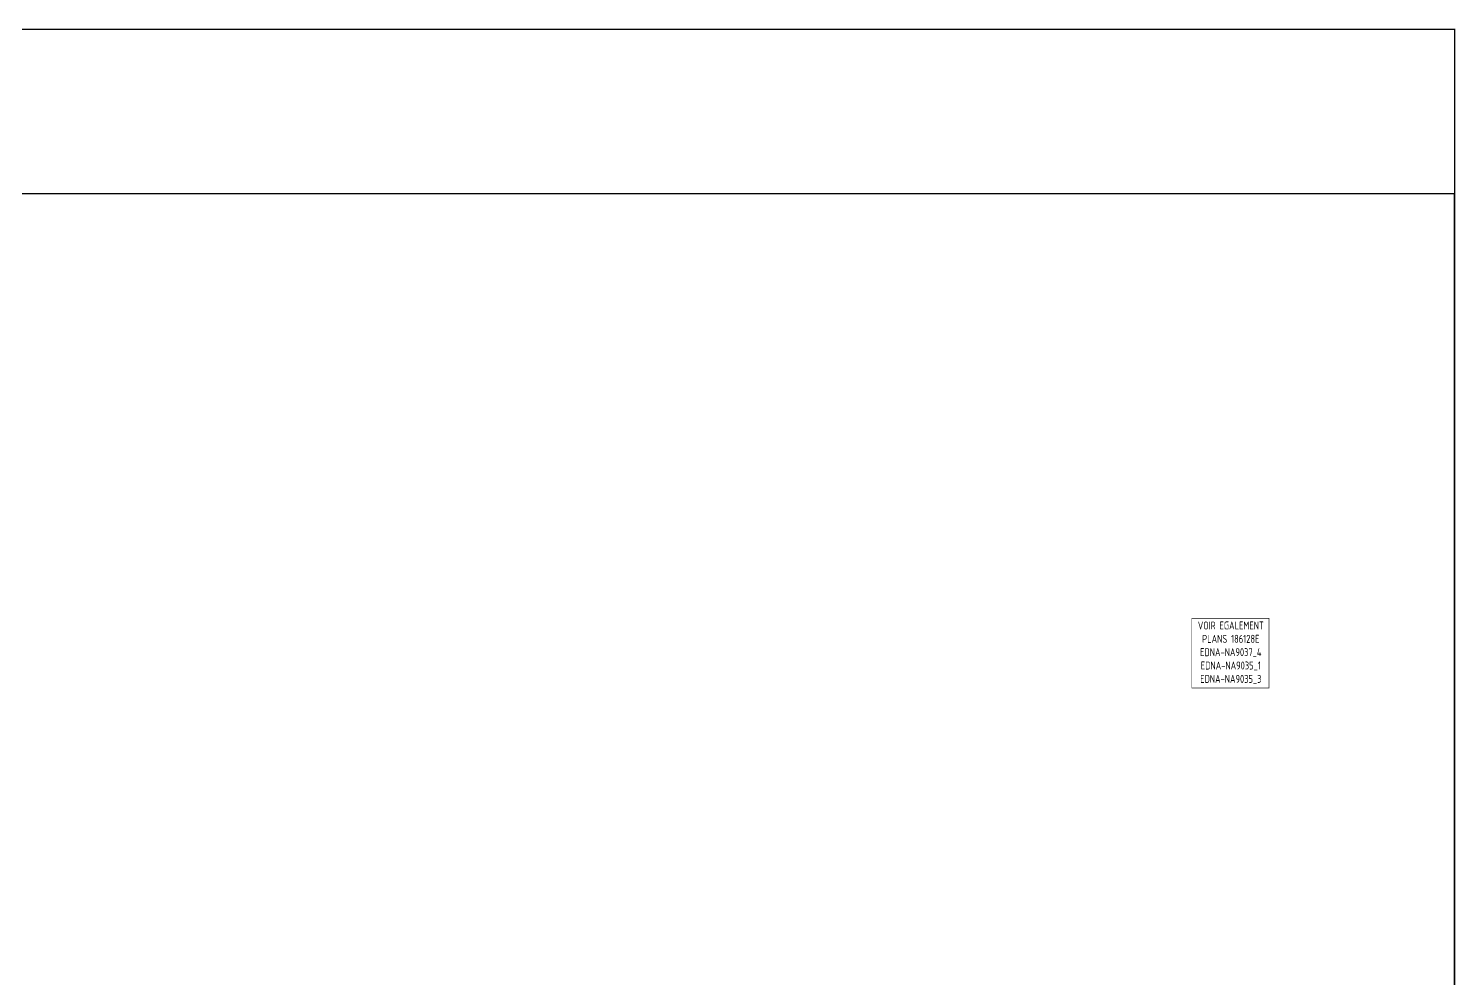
# Model space of a CAD drawing. Header units: millimetres. Extents: x 0 to 2491, y -759 to 72.
# Drawn here: x 1868 to 2491, y -343 to 72 of the extents above; entities that cross this region are included whole.
import ezdxf
from ezdxf.enums import TextEntityAlignment as Align

# ---------------------------------------------------------------- set-up
doc = ezdxf.new("R2010")
doc.units = ezdxf.units.MM
for name, color, linetype in [('CARTOUCHE', 7, 'CONTINUOUS'), ('INDICATION', 7, 'CONTINUOUS'), ('RASTER', 7, 'CONTINUOUS')]:
    doc.layers.add(name, color=color, linetype=linetype)
doc.styles.add('CARTOUCHE', font='ARIAL.TTF', dxfattribs={"width": 0.85})
doc.styles.add('INDICATIONS', font='isocp.shx', dxfattribs={"width": 0.85})
doc.styles.add('ROMANS', font='romans')
picture_1 = doc.add_image_def('image1.tif', size_in_pixel=(19613, 4912))

# ---------------------------------------------------------------- blocks, each defined once
blk = doc.blocks.new('ORES A0')
at = {"layer": 'CARTOUCHE', "const_width": 0.7}
blk.add_lwpolyline([(0, 0), (-2491.11, 0), (-2491.11, 830), (0, 830)], close=True, dxfattribs=at)
at = {"layer": 'CARTOUCHE', "color": 7, "linetype": 'Continuous', "style": 'CARTOUCHE', "width": 0.85}
for tag, height, p in [('COM', 5, (-51.88, 82.49)), ('LOC', 4, (-51.88, 75.86)), ('RES', 4, (-51.88, 63.48))]:
    blk.add_attdef(tag, text='', height=height, dxfattribs=at).set_placement(p, align=Align.CENTER)
at = {"layer": 'CARTOUCHE', "color": 7, "linetype": 'Continuous', "style": 'ROMANS', "width": 0.5}
for tag, p in [('MD1', (-391.74, 75.5)), ('MD1-2', (-361.36, 75.5)), ('MD2', (-391.74, 69.5)), ('MD2-2', (-361.36, 69.5)), ('MD3', (-391.74, 63.5)), ('MD3-2', (-361.36, 63.5)), ('MD4', (-391.74, 57.5)), ('MD4-2', (-361.36, 57.5)), ('MD5', (-391.74, 51.5)), ('MD5-2', (-361.36, 51.5)), ('MD6', (-391.74, 45.5)), ('MD6-2', (-361.36, 45.5)), ('MD7', (-391.74, 39.5)), ('MD7-2', (-361.36, 39.5)), ('MD8', (-391.74, 33.5)), ('MD8-2', (-361.36, 33.5)), ('MD9', (-391.74, 27.5)), ('MD9-2', (-361.36, 27.5)), ('MD10', (-391.74, 21.5)), ('MD10-2', (-361.36, 21.5))]:
    blk.add_attdef(tag, p, '', height=3, dxfattribs=at)
for tag, p in [('MD1-3', (-232.65, 77)), ('MD2-3', (-232.65, 71)), ('MD3-3', (-232.65, 65)), ('MD4-3', (-232.65, 59)), ('MD5-3', (-232.65, 53)), ('MD6-3', (-232.65, 47)), ('MD7-3', (-232.65, 41)), ('MD8-3', (-232.65, 35)), ('MD9-3', (-232.65, 29)), ('MD10-3', (-232.65, 23))]:
    blk.add_attdef(tag, text='', height=3, dxfattribs=at).set_placement(p, align=Align.MIDDLE_CENTER)
at = {"layer": 'CARTOUCHE', "color": 7, "linetype": 'Continuous', "style": 'ROMANS'}
blk.add_attdef('OBJ1', text='', height=1.5, dxfattribs=at).set_placement((-51.88, 71.66), align=Align.CENTER)
for tag, p in [('ECH', (-56.25, 55.2)), ('DAT', (-56.25, 48.6)), ('DES', (-56.25, 42))]:
    blk.add_attdef(tag, p, '', height=3, dxfattribs=at)
at = {"layer": 'CARTOUCHE', "color": 7, "linetype": 'Continuous', "style": 'CARTOUCHE', "width": 0.8}
blk.add_attdef('NUM', text='', height=10, dxfattribs=at).set_placement((-51.88, 30), align=Align.MIDDLE)

msp = doc.modelspace()

# ---------------------------------------------------------------- linework, layer by layer
at = {"layer": 'INDICATION', "const_width": 0.25}
msp.add_lwpolyline([(2376.18, -185.73), (2409.95, -185.73), (2409.95, -216.28), (2376.18, -216.28)], close=True, dxfattribs=at)

# ---------------------------------------------------------------- block references
at = {"layer": 'CARTOUCHE'}
msp.add_blockref('ORES A0', (2491.11, -758.24), dxfattribs=at)

# ---------------------------------------------------------------- texts
at = {"layer": 'INDICATION', "style": 'INDICATIONS', "width": 0.85}
for s, p in [('VOIR EGALEMENT', (2393.23, -190.65)), ('PLANS 186128E', (2393.23, -196.49)), ('EDNA-NA9037_4', (2393.23, -202.32)), ('EDNA-NA9035_1', (2393.23, -208.15)), ('EDNA-NA9035_3', (2393.23, -213.99))]:
    msp.add_text(s, height=3.5, dxfattribs=at).set_placement(p, align=Align.CENTER)

# ---------------------------------------------------------------- pictures from other files: only their frames are drawn
at = {"layer": 'RASTER'}
image = msp.add_image(picture_1, insert=(0, -623.82), size_in_units=(2490.85, 623.82), rotation=0, dxfattribs=at)
image.dxf.flags = 11

doc.saveas('drawing.dxf')
